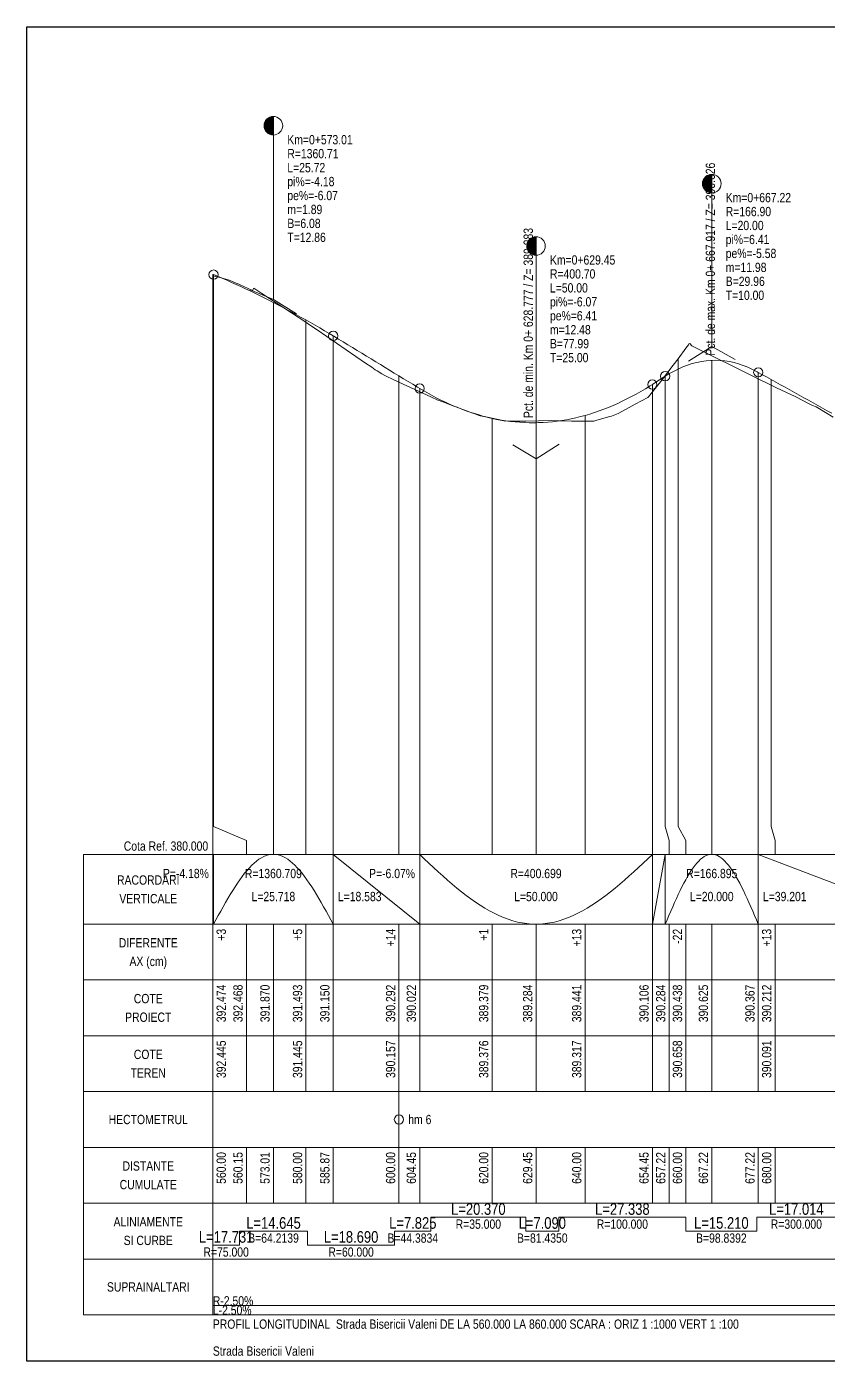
# Model space of a CAD drawing. Extents: x -600 to 1621, y -3670 to 287.
# Drawn here: x 850 to 1022.3, y -367 to -80 of the extents above; entities that cross this region are included whole.
import ezdxf
from ezdxf.enums import TextEntityAlignment as Align

# ---------------------------------------------------------------- set-up
doc = ezdxf.new("R2010")
doc.units = 0
doc.layers.add('ARD-No Plot', color=7, linetype='Continuous', lineweight=0, plot=False)
doc.layers.add('Cartus', color=8, linetype='Continuous')
for name, color, linetype, lineweight in [('L-C. Ref', 7, 'Continuous', 0), ('L-cote-ex', 7, 'Continuous', 0), ('L-Cote-Pr', 7, 'Continuous', 0), ('L-Curbe', 7, 'Continuous', 0), ('L-Cut-Fill', 7, 'Continuous', 0), ('L-Design', 7, 'Continuous', 0), ('L-Exist', 7, 'Continuous', 0), ('L-LINES', 7, 'Continuous', 0), ('L-Min-Max', 7, 'Continuous', 0), ('L-Pante-Tran', 7, 'Continuous', 0), ('L-rac-Vert', 7, 'Continuous', 0), ('L-TEXT', 7, 'Continuous', 0)]:
    doc.layers.add(name, color=color, linetype=linetype, lineweight=lineweight)
doc.styles.add('Arial', font='arial.ttf', dxfattribs={"width": 0.8})

# ---------------------------------------------------------------- blocks, each defined once
blk = doc.blocks.new('A3_TRANSV_ALIN_TIRENA')
at = {"layer": 'Cartus'}
blk.add_lwpolyline([(0, 0), (0, 287), (345, 287), (345, 0)], close=True, dxfattribs=at)

msp = doc.modelspace()

# ---------------------------------------------------------------- linework, layer by layer
at = {"layer": 'L-Curbe'}
for p, q in [((936.9, -339.01), (936.9, -336.01)), ((936.9, -336.01), (957.27, -336.01)), ((957.27, -336.01), (957.27, -339.01)), ((964.36, -339.01), (964.36, -336.01)), ((964.36, -336.01), (991.7, -336.01)), ((991.7, -336.01), (991.7, -339.01)), ((1006.91, -339.01), (1006.91, -336.01)), ((1006.91, -336.01), (1023.92, -336.01)), ((895.74, -342.01), (895.74, -339.01)), ((895.74, -339.01), (910.39, -339.01)), ((910.39, -339.01), (910.39, -342.01)), ((929.08, -342.01), (929.08, -339.01)), ((929.08, -339.01), (936.9, -339.01)), ((957.27, -339.01), (964.36, -339.01)), ((991.7, -339.01), (1006.91, -339.01)), ((890.02, -342.01), (895.74, -342.01)), ((910.39, -342.01), (929.08, -342.01))]:
    msp.add_line(p, q, dxfattribs=at)
at = {"layer": 'L-Design'}
msp.add_lwpolyline([(890.02, -133.27), (890.17, -133.33), (891.02, -133.69), (892.02, -134.11), (893.02, -134.55), (894.02, -134.99), (895.02, -135.44), (896.02, -135.9), (897.02, -136.36), (898.02, -136.84), (899.02, -137.32), (900.02, -137.8), (901.02, -138.3), (902.02, -138.8), (903.02, -139.31), (903.03, -139.31), (904.02, -139.82), (905.02, -140.35), (906.02, -140.88), (907.02, -141.42), (908.02, -141.96), (909.02, -142.51), (910.02, -143.07), (911.02, -143.64), (912.02, -144.22), (913.02, -144.8), (914.02, -145.39), (915.02, -145.99), (915.89, -146.51), (916.02, -146.59), (917.02, -147.2), (918.02, -147.8), (919.02, -148.41), (920.02, -149.02), (921.02, -149.63), (922.02, -150.23), (923.02, -150.84), (924.02, -151.45), (925.02, -152.05), (926.02, -152.66), (927.02, -153.27), (928.02, -153.88), (929.02, -154.48), (930.02, -155.09), (931.02, -155.7), (932.02, -156.3), (933.02, -156.91), (934.02, -157.52), (934.47, -157.79), (935.02, -158.12), (936.02, -158.7), (937.02, -159.26), (938.02, -159.79), (939.02, -160.29), (940.02, -160.78), (941.02, -161.23), (942.02, -161.66), (943.02, -162.07), (944.02, -162.45), (945.02, -162.81), (946.02, -163.14), (947.02, -163.44), (948.02, -163.73), (949.02, -163.98), (950.02, -164.21), (951.02, -164.42), (952.02, -164.6), (953.02, -164.76), (954.02, -164.89), (955.02, -165), (956.02, -165.08), (957.02, -165.14), (958.02, -165.17), (959.02, -165.17), (959.47, -165.17), (960.02, -165.16), (961.02, -165.11), (962.02, -165.05), (963.02, -164.95), (964.02, -164.83), (965.02, -164.69), (966.02, -164.52), (967.02, -164.33), (968.02, -164.11), (969.02, -163.87), (970.02, -163.6), (971.02, -163.31), (972.02, -162.99), (973.02, -162.65), (974.02, -162.28), (975.02, -161.89), (976.02, -161.47), (977.02, -161.03), (978.02, -160.56), (979.02, -160.07), (980.02, -159.55), (981.02, -159.01), (982.02, -158.45), (983.02, -157.85), (984.02, -157.24), (984.47, -156.95), (985.02, -156.6), (986.02, -155.96), (987.02, -155.32), (987.24, -155.17), (988.02, -154.69), (989.02, -154.13), (990.02, -153.63), (991.02, -153.18), (992.02, -152.8), (993.02, -152.47), (994.02, -152.21), (995.02, -152), (996.02, -151.86), (997.02, -151.77), (997.24, -151.76), (998.02, -151.75), (999.02, -151.78), (1000.02, -151.88), (1001.02, -152.03), (1002.02, -152.25), (1003.02, -152.52), (1004.02, -152.86), (1005.02, -153.25), (1006.02, -153.7), (1007.02, -154.22), (1007.24, -154.34), (1008.02, -154.77), (1009.02, -155.33), (1010.02, -155.89), (1011.02, -156.45), (1012.02, -157), (1013.02, -157.56), (1014.02, -158.12), (1015.02, -158.68), (1016.02, -159.24), (1017.02, -159.79), (1018.02, -160.35), (1019.02, -160.91), (1020.02, -161.47), (1021.02, -162.02), (1022.02, -162.58), (1023.02, -163.14)], dxfattribs=at)
at = {"layer": 'L-Exist'}
for p, q in [((890.02, -133.56), (891.31, -133.86)), ((891.31, -133.86), (893.52, -134.55)), ((893.52, -134.55), (895.74, -135.46)), ((895.74, -135.46), (898.55, -136.73)), ((898.55, -136.73), (898.82, -136.25)), ((898.82, -136.25), (899.71, -136.82)), ((899.71, -136.82), (900.58, -137.39)), ((900.58, -137.39), (910.02, -143.56)), ((910.02, -143.56), (910.21, -143.68)), ((910.21, -143.68), (910.39, -143.8)), ((910.39, -143.8), (912.46, -145.19)), ((912.46, -145.19), (912.47, -145.2)), ((912.47, -145.2), (914.54, -146.64)), ((914.54, -146.64), (916.62, -148.08)), ((916.62, -148.08), (918.69, -149.52)), ((990.02, -151.43), (991.7, -149.17)), ((991.7, -149.17), (992.26, -148.4)), ((992.26, -148.4), (992.29, -148.22)), ((992.29, -148.22), (992.54, -148.15)), ((992.54, -148.15), (992.97, -148.63)), ((992.97, -148.63), (1006.91, -155.56)), ((918.69, -149.52), (920.77, -150.94)), ((920.77, -150.94), (922.85, -152.36)), ((988.96, -152.83), (990.02, -151.43)), ((922.85, -152.36), (924.18, -153.26)), ((924.18, -153.26), (924.92, -153.77)), ((924.92, -153.77), (925.31, -154.04)), ((925.31, -154.04), (926.32, -154.66)), ((926.32, -154.66), (927, -154.99)), ((986.23, -156.39), (988.96, -152.83)), ((927, -154.99), (929.08, -155.99)), ((929.08, -155.99), (929.95, -156.41)), ((929.95, -156.41), (930.02, -156.44)), ((930.02, -156.44), (936.9, -159.61)), ((983.65, -159.64), (986.23, -156.39)), ((1006.91, -155.56), (1010.02, -157.1)), ((1010.02, -157.1), (1011.16, -157.65)), ((1011.16, -157.65), (1015.16, -159.56)), ((936.9, -159.61), (938.36, -160.29)), ((938.36, -160.29), (938.47, -160.33)), ((938.47, -160.33), (940.03, -160.92)), ((980.76, -161.18), (983.5, -159.72)), ((983.5, -159.72), (983.65, -159.64)), ((1015.16, -159.56), (1015.42, -159.69)), ((1015.42, -159.69), (1018.02, -161.02)), ((940.03, -160.92), (941.6, -161.52)), ((941.6, -161.52), (942.53, -161.86)), ((942.53, -161.86), (943.17, -162.11)), ((943.17, -162.11), (944.73, -162.69)), ((944.73, -162.69), (945.43, -162.94)), ((945.43, -162.94), (946.3, -163.26)), ((946.3, -163.26), (947.01, -163.52)), ((947.01, -163.52), (947.48, -163.7)), ((975.66, -163.74), (977.1, -163.16)), ((977.1, -163.16), (978.03, -162.66)), ((978.03, -162.66), (980.76, -161.18)), ((1018.02, -161.02), (1018.91, -161.44)), ((1018.91, -161.44), (1019.67, -161.79)), ((1019.67, -161.79), (1020.07, -161.98)), ((1020.07, -161.98), (1023.36, -163.99)), ((947.48, -163.7), (947.87, -163.78)), ((947.87, -163.78), (948.59, -163.92)), ((948.59, -163.92), (949.44, -164.12)), ((949.44, -164.12), (950.02, -164.25)), ((950.02, -164.25), (951, -164.46)), ((951, -164.46), (952.57, -164.78)), ((952.57, -164.78), (952.76, -164.81)), ((952.76, -164.81), (953, -164.76)), ((953, -164.76), (953.44, -164.87)), ((953.44, -164.87), (954.14, -164.87)), ((954.14, -164.87), (955.7, -164.87)), ((955.7, -164.87), (957.27, -164.84)), ((957.27, -164.84), (962.71, -164.73)), ((962.71, -164.73), (964.36, -164.77)), ((964.36, -164.77), (967.09, -164.83)), ((967.09, -164.83), (969.83, -164.84)), ((969.83, -164.84), (970.02, -164.84)), ((970.02, -164.84), (971.93, -164.82)), ((971.93, -164.82), (972.56, -164.63)), ((972.56, -164.63), (975.3, -163.84)), ((975.3, -163.84), (975.66, -163.74))]:
    msp.add_line(p, q, dxfattribs=at)
at = {"layer": 'L-LINES'}
for p, q in [((890.02, -258.01), (890.02, -133.27)), ((890.17, -252.01), (890.17, -133.33)), ((903.03, -258.01), (903.03, -139.31)), ((910.02, -258.01), (910.02, -143.07)), ((915.89, -258.01), (915.89, -146.51)), ((990.02, -252.01), (990.02, -151.43)), ((997.24, -258.01), (997.24, -151.76)), ((1007.24, -258.01), (1007.24, -154.34)), ((930.02, -258.01), (930.02, -155.09)), ((934.47, -258.01), (934.47, -157.79)), ((984.47, -258.01), (984.47, -156.95)), ((987.24, -252.01), (987.24, -155.17)), ((1010.02, -252.01), (1010.02, -155.89)), ((950.02, -258.01), (950.02, -164.21)), ((959.47, -258.01), (959.47, -165.17)), ((970.02, -258.01), (970.02, -163.6)), ((897.22, -255.01), (890.17, -252.01)), ((988.07, -255.01), (987.24, -252.01)), ((991.67, -255.01), (990.02, -252.01)), ((1010.84, -255.01), (1010.02, -252.01)), ((897.22, -258.01), (897.22, -255.01)), ((988.07, -258.01), (988.07, -255.01)), ((991.67, -258.01), (991.67, -255.01)), ((1010.84, -258.01), (1010.84, -255.01)), ((862.26, -273.01), (862.26, -258.01)), ((862.26, -258.01), (890.02, -258.01)), ((890.02, -258.01), (1190.02, -258.01)), ((890.02, -273.01), (890.02, -258.01)), ((862.26, -285.01), (862.26, -273.01)), ((862.26, -273.01), (890.02, -273.01)), ((890.02, -273.01), (862.26, -273.01)), ((890.02, -273.01), (1190.02, -273.01)), ((890.02, -285.01), (890.02, -273.01)), ((890.02, -273.01), (1190.02, -273.01)), ((890.02, -285.01), (890.02, -273.01)), ((897.22, -285.01), (897.22, -273.01)), ((903.03, -285.01), (903.03, -273.01)), ((910.02, -285.01), (910.02, -273.01)), ((915.89, -285.01), (915.89, -273.01)), ((930.02, -285.01), (930.02, -273.01)), ((934.47, -285.01), (934.47, -273.01)), ((950.02, -285.01), (950.02, -273.01)), ((959.47, -285.01), (959.47, -273.01)), ((970.02, -285.01), (970.02, -273.01)), ((984.47, -285.01), (984.47, -273.01)), ((988.07, -285.01), (988.07, -273.01)), ((991.67, -285.01), (991.67, -273.01)), ((997.24, -285.01), (997.24, -273.01)), ((1007.24, -285.01), (1007.24, -273.01)), ((1010.84, -285.01), (1010.84, -273.01)), ((862.26, -297.01), (862.26, -285.01)), ((862.26, -285.01), (890.02, -285.01)), ((890.02, -285.01), (862.26, -285.01)), ((890.02, -285.01), (1190.02, -285.01)), ((890.02, -285.01), (1190.02, -285.01)), ((890.02, -297.01), (890.02, -285.01)), ((897.22, -297.01), (897.22, -285.01)), ((903.03, -297.01), (903.03, -285.01)), ((910.02, -297.01), (910.02, -285.01)), ((915.89, -297.01), (915.89, -285.01)), ((930.02, -297.01), (930.02, -285.01)), ((934.47, -297.01), (934.47, -285.01)), ((950.02, -297.01), (950.02, -285.01)), ((959.47, -297.01), (959.47, -285.01)), ((970.02, -297.01), (970.02, -285.01)), ((984.47, -297.01), (984.47, -285.01)), ((988.07, -297.01), (988.07, -285.01)), ((991.67, -297.01), (991.67, -285.01)), ((997.24, -297.01), (997.24, -285.01)), ((1007.24, -297.01), (1007.24, -285.01)), ((1010.84, -297.01), (1010.84, -285.01)), ((862.26, -309.01), (862.26, -297.01)), ((862.26, -297.01), (890.02, -297.01)), ((890.02, -297.01), (862.26, -297.01)), ((890.02, -297.01), (1190.02, -297.01)), ((890.02, -297.01), (1190.02, -297.01)), ((890.02, -309.01), (890.02, -297.01)), ((897.22, -309.01), (897.22, -297.01)), ((903.03, -309.01), (903.03, -297.01)), ((910.02, -309.01), (910.02, -297.01)), ((915.89, -309.01), (915.89, -297.01)), ((930.02, -309.01), (930.02, -297.01)), ((934.47, -309.01), (934.47, -297.01)), ((950.02, -309.01), (950.02, -297.01)), ((959.47, -309.01), (959.47, -297.01)), ((970.02, -309.01), (970.02, -297.01)), ((984.47, -309.01), (984.47, -297.01)), ((988.07, -309.01), (988.07, -297.01)), ((991.67, -309.01), (991.67, -297.01)), ((997.24, -309.01), (997.24, -297.01)), ((1007.24, -309.01), (1007.24, -297.01)), ((1010.84, -309.01), (1010.84, -297.01)), ((862.26, -321.01), (862.26, -309.01)), ((862.26, -309.01), (890.02, -309.01)), ((890.02, -309.01), (862.26, -309.01)), ((890.02, -309.01), (1190.02, -309.01)), ((890.02, -321.01), (890.02, -309.01)), ((890.02, -309.01), (1190.02, -309.01)), ((930.02, -321.01), (930.02, -309.01)), ((862.26, -333.01), (862.26, -321.01)), ((862.26, -321.01), (890.02, -321.01)), ((890.02, -321.01), (862.26, -321.01)), ((890.02, -321.01), (1190.02, -321.01)), ((890.02, -321.01), (1190.02, -321.01)), ((890.02, -333.01), (890.02, -321.01)), ((897.22, -333.01), (897.22, -321.01)), ((903.03, -333.01), (903.03, -321.01)), ((910.02, -333.01), (910.02, -321.01)), ((915.89, -333.01), (915.89, -321.01)), ((930.02, -333.01), (930.02, -321.01)), ((934.47, -333.01), (934.47, -321.01)), ((950.02, -333.01), (950.02, -321.01)), ((959.47, -333.01), (959.47, -321.01)), ((970.02, -333.01), (970.02, -321.01)), ((984.47, -333.01), (984.47, -321.01)), ((988.07, -333.01), (988.07, -321.01)), ((991.67, -333.01), (991.67, -321.01)), ((997.24, -333.01), (997.24, -321.01)), ((1007.24, -333.01), (1007.24, -321.01)), ((1010.84, -333.01), (1010.84, -321.01)), ((862.26, -345.01), (862.26, -333.01)), ((862.26, -333.01), (890.02, -333.01)), ((890.02, -333.01), (862.26, -333.01)), ((890.02, -333.01), (1190.02, -333.01)), ((890.02, -345.01), (890.02, -333.01)), ((890.02, -333.01), (1190.02, -333.01)), ((862.26, -357.01), (862.26, -345.01)), ((862.26, -345.01), (890.02, -345.01)), ((890.02, -345.01), (862.26, -345.01)), ((890.02, -345.01), (1190.02, -345.01)), ((890.02, -357.01), (890.02, -345.01)), ((890.02, -345.01), (1190.02, -345.01)), ((890.02, -357.01), (862.26, -357.01)), ((890.02, -357.01), (1190.02, -357.01))]:
    msp.add_line(p, q, dxfattribs=at)
msp.add_circle((930.02, -315.01), 1, dxfattribs=at)
at = {"layer": 'L-Pante-Tran'}
for p, q in [((890.02, -355.01), (910.02, -355.01)), ((890.02, -355.01), (910.02, -355.01)), ((910.02, -355.01), (930.02, -355.01)), ((910.02, -355.01), (930.02, -355.01)), ((930.02, -355.01), (950.02, -355.01)), ((930.02, -355.01), (950.02, -355.01)), ((950.02, -355.01), (970.02, -355.01)), ((950.02, -355.01), (970.02, -355.01)), ((970.02, -355.01), (990.02, -355.01)), ((970.02, -355.01), (990.02, -355.01)), ((990.02, -355.01), (1010.02, -355.01)), ((990.02, -355.01), (1010.02, -355.01)), ((1010.02, -355.01), (1030.02, -355.01)), ((1010.02, -355.01), (1030.02, -355.01))]:
    msp.add_line(p, q, dxfattribs=at)
at = {"layer": 'L-rac-Vert'}
for p, q in [((901.25, -100.4), (901.25, -102.22)), ((901.29, -100.33), (901.29, -102.29)), ((901.33, -100.27), (901.33, -102.36)), ((901.37, -100.2), (901.37, -102.42)), ((901.41, -100.14), (901.41, -102.49)), ((901.46, -100.07), (901.46, -102.55)), ((901.51, -100.01), (901.51, -102.61)), ((901.56, -99.95), (901.56, -102.67)), ((901.62, -99.9), (901.62, -102.73)), ((901.67, -99.84), (901.67, -102.78)), ((901.73, -99.79), (901.73, -102.83)), ((901.79, -99.74), (901.79, -102.88)), ((901.86, -99.69), (901.86, -102.93)), ((901.92, -99.65), (901.92, -102.98)), ((901.99, -99.61), (901.99, -103.02)), ((902.05, -99.57), (902.05, -103.06)), ((902.12, -99.53), (902.12, -103.09)), ((902.19, -99.5), (902.19, -103.13)), ((902.27, -99.46), (902.27, -103.16)), ((902.34, -99.44), (902.34, -103.19)), ((902.41, -99.41), (902.41, -103.21)), ((902.49, -99.39), (902.49, -103.24)), ((902.56, -99.37), (902.56, -103.26)), ((902.64, -99.35), (902.64, -103.27)), ((902.72, -99.34), (902.72, -103.29)), ((902.8, -99.33), (902.8, -103.3)), ((902.87, -99.32), (902.87, -103.31)), ((902.95, -99.31), (902.95, -103.31)), ((903.03, -138.7), (903.03, -99.31)), ((901.03, -101.23), (901.03, -101.39)), ((901.04, -101.08), (901.04, -101.55)), ((901.04, -101.16), (901.04, -101.47)), ((901.06, -101), (901.06, -101.63)), ((901.07, -100.92), (901.07, -101.7)), ((901.09, -100.85), (901.09, -101.78)), ((901.11, -100.77), (901.11, -101.86)), ((901.13, -100.69), (901.13, -101.93)), ((901.15, -100.62), (901.15, -102)), ((901.18, -100.55), (901.18, -102.08)), ((901.21, -100.47), (901.21, -102.15)), ((996.48, -111.91), (996.48, -115.61)), ((996.55, -111.89), (996.55, -115.64)), ((996.63, -111.86), (996.63, -115.66)), ((996.7, -111.84), (996.7, -115.69)), ((996.78, -111.82), (996.78, -115.71)), ((996.85, -111.8), (996.85, -115.72)), ((996.93, -111.79), (996.93, -115.74)), ((997.01, -111.78), (997.01, -115.75)), ((997.09, -111.77), (997.09, -115.76)), ((997.17, -111.76), (997.17, -115.76)), ((997.24, -148.77), (997.24, -111.76)), ((995.25, -113.6), (995.25, -113.92)), ((995.25, -113.68), (995.25, -113.84)), ((995.26, -113.53), (995.26, -114)), ((995.27, -113.45), (995.27, -114.07)), ((995.28, -113.37), (995.28, -114.15)), ((995.3, -113.29), (995.3, -114.23)), ((995.32, -113.22), (995.32, -114.3)), ((995.34, -113.14), (995.34, -114.38)), ((995.37, -113.07), (995.37, -114.45)), ((995.4, -113), (995.4, -114.53)), ((995.43, -112.92), (995.43, -114.6)), ((995.46, -112.85), (995.46, -114.67)), ((995.5, -112.78), (995.5, -114.74)), ((995.54, -112.72), (995.54, -114.81)), ((995.58, -112.65), (995.58, -114.87)), ((995.63, -112.59), (995.63, -114.94)), ((995.67, -112.52), (995.67, -115)), ((995.72, -112.46), (995.72, -115.06)), ((995.78, -112.4), (995.78, -115.12)), ((995.83, -112.35), (995.83, -115.18)), ((995.89, -112.29), (995.89, -115.23)), ((995.95, -112.24), (995.95, -115.28)), ((996.01, -112.19), (996.01, -115.33)), ((996.07, -112.14), (996.07, -115.38)), ((996.13, -112.1), (996.13, -115.42)), ((996.2, -112.06), (996.2, -115.47)), ((996.27, -112.02), (996.27, -115.51)), ((996.34, -111.98), (996.34, -115.54)), ((996.41, -111.95), (996.41, -115.58)), ((957.69, -126.26), (957.69, -128.08)), ((957.73, -126.19), (957.73, -128.15)), ((957.77, -126.12), (957.77, -128.21)), ((957.81, -126.06), (957.81, -128.28)), ((957.86, -125.99), (957.86, -128.34)), ((957.9, -125.93), (957.9, -128.41)), ((957.95, -125.87), (957.95, -128.47)), ((958, -125.81), (958, -128.53)), ((958.06, -125.76), (958.06, -128.58)), ((958.12, -125.7), (958.12, -128.64)), ((958.17, -125.65), (958.17, -128.69)), ((958.23, -125.6), (958.23, -128.74)), ((958.3, -125.55), (958.3, -128.79)), ((958.36, -125.51), (958.36, -128.83)), ((958.43, -125.46), (958.43, -128.87)), ((958.5, -125.42), (958.5, -128.91)), ((958.57, -125.39), (958.57, -128.95)), ((958.64, -125.35), (958.64, -128.99)), ((958.71, -125.32), (958.71, -129.02)), ((958.78, -125.29), (958.78, -129.05)), ((958.86, -125.27), (958.86, -129.07)), ((958.93, -125.24), (958.93, -129.09)), ((959.01, -125.22), (959.01, -129.11)), ((959.08, -125.21), (959.08, -129.13)), ((959.16, -125.19), (959.16, -129.14)), ((959.24, -125.18), (959.24, -129.16)), ((959.32, -125.18), (959.32, -129.16)), ((959.39, -125.17), (959.39, -129.17)), ((959.47, -172.97), (959.47, -125.17)), ((957.47, -127.09), (957.47, -127.25)), ((957.48, -127.01), (957.48, -127.33)), ((957.49, -126.93), (957.49, -127.4)), ((957.5, -126.86), (957.5, -127.48)), ((957.51, -126.78), (957.51, -127.56)), ((957.53, -126.7), (957.53, -127.64)), ((957.55, -126.63), (957.55, -127.71)), ((957.57, -126.55), (957.57, -127.79)), ((957.6, -126.48), (957.6, -127.86)), ((957.63, -126.4), (957.63, -127.93)), ((957.66, -126.33), (957.66, -128.01)), ((898.03, -136.61), (903.03, -138.7)), ((903.03, -138.7), (908.03, -141.74)), ((992.24, -151.97), (997.24, -148.77)), ((997.24, -148.77), (1002.24, -151.55)), ((954.47, -169.93), (959.47, -172.97)), ((959.47, -172.97), (964.47, -169.76)), ((890.17, -273.01), (890.17, -258.01)), ((901.49, -258.27), (900.97, -258.48)), ((902, -258.13), (901.49, -258.27)), ((902.52, -258.04), (902, -258.13)), ((903.03, -258.01), (902.52, -258.04)), ((903.55, -258.04), (903.03, -258.01)), ((904.06, -258.13), (903.55, -258.04)), ((904.57, -258.27), (904.06, -258.13)), ((905.09, -258.48), (904.57, -258.27)), ((915.89, -273.01), (915.89, -258.01)), ((915.89, -258.01), (934.47, -273.01)), ((934.47, -273.01), (934.47, -258.01)), ((935.47, -258.95), (934.47, -258.01)), ((984.47, -258.01), (983.47, -258.95)), ((984.47, -273.01), (984.47, -258.01)), ((984.47, -273.01), (987.24, -258.01)), ((987.24, -273.01), (987.24, -258.01)), ((996.04, -258.27), (995.64, -258.48)), ((996.44, -258.13), (996.04, -258.27)), ((996.84, -258.04), (996.44, -258.13)), ((997.24, -258.01), (996.84, -258.04)), ((997.64, -258.04), (997.24, -258.01)), ((998.04, -258.13), (997.64, -258.04)), ((998.44, -258.27), (998.04, -258.13)), ((998.84, -258.48), (998.44, -258.27)), ((1007.24, -273.01), (1007.24, -258.01)), ((1007.24, -258.01), (1046.45, -273.01)), ((897.89, -260.87), (897.37, -261.45)), ((898.4, -260.34), (897.89, -260.87)), ((898.92, -259.86), (898.4, -260.34)), ((899.43, -259.44), (898.92, -259.86)), ((899.94, -259.06), (899.43, -259.44)), ((900.46, -258.74), (899.94, -259.06)), ((900.97, -258.48), (900.46, -258.74)), ((905.6, -258.74), (905.09, -258.48)), ((906.12, -259.06), (905.6, -258.74)), ((906.63, -259.44), (906.12, -259.06)), ((907.15, -259.86), (906.63, -259.44)), ((907.66, -260.34), (907.15, -259.86)), ((908.17, -260.87), (907.66, -260.34)), ((908.69, -261.45), (908.17, -260.87)), ((936.47, -259.89), (935.47, -258.95)), ((937.47, -260.82), (936.47, -259.89)), ((938.47, -261.74), (937.47, -260.82)), ((981.47, -260.82), (980.47, -261.74)), ((982.47, -259.89), (981.47, -260.82)), ((983.47, -258.95), (982.47, -259.89)), ((993.24, -260.87), (992.84, -261.45)), ((993.64, -260.34), (993.24, -260.87)), ((994.04, -259.86), (993.64, -260.34)), ((994.44, -259.44), (994.04, -259.86)), ((994.84, -259.06), (994.44, -259.44)), ((995.24, -258.74), (994.84, -259.06)), ((995.64, -258.48), (995.24, -258.74)), ((999.24, -258.74), (998.84, -258.48)), ((999.64, -259.06), (999.24, -258.74)), ((1000.04, -259.44), (999.64, -259.06)), ((1000.44, -259.86), (1000.04, -259.44)), ((1000.84, -260.34), (1000.44, -259.86)), ((1001.24, -260.87), (1000.84, -260.34)), ((1001.64, -261.45), (1001.24, -260.87)), ((895.83, -263.45), (895.32, -264.19)), ((896.34, -262.74), (895.83, -263.45)), ((896.86, -262.07), (896.34, -262.74)), ((897.37, -261.45), (896.86, -262.07)), ((909.2, -262.07), (908.69, -261.45)), ((909.72, -262.74), (909.2, -262.07)), ((910.23, -263.45), (909.72, -262.74)), ((910.75, -264.19), (910.23, -263.45)), ((939.47, -262.64), (938.47, -261.74)), ((940.47, -263.53), (939.47, -262.64)), ((941.47, -264.4), (940.47, -263.53)), ((978.47, -263.53), (977.47, -264.4)), ((979.47, -262.64), (978.47, -263.53)), ((980.47, -261.74), (979.47, -262.64)), ((991.64, -263.45), (991.24, -264.19)), ((992.04, -262.74), (991.64, -263.45)), ((992.44, -262.07), (992.04, -262.74)), ((992.84, -261.45), (992.44, -262.07)), ((1002.04, -262.07), (1001.64, -261.45)), ((1002.44, -262.74), (1002.04, -262.07)), ((1002.84, -263.45), (1002.44, -262.74)), ((1003.24, -264.19), (1002.84, -263.45)), ((893.77, -266.62), (893.26, -267.49)), ((894.29, -265.78), (893.77, -266.62)), ((894.8, -264.97), (894.29, -265.78)), ((895.32, -264.19), (894.8, -264.97)), ((911.26, -264.97), (910.75, -264.19)), ((911.77, -265.78), (911.26, -264.97)), ((912.29, -266.62), (911.77, -265.78)), ((912.8, -267.49), (912.29, -266.62)), ((942.47, -265.24), (941.47, -264.4)), ((943.47, -266.05), (942.47, -265.24)), ((944.47, -266.83), (943.47, -266.05)), ((945.47, -267.57), (944.47, -266.83)), ((974.47, -266.83), (973.47, -267.57)), ((975.47, -266.05), (974.47, -266.83)), ((976.47, -265.24), (975.47, -266.05)), ((977.47, -264.4), (976.47, -265.24)), ((990.04, -266.62), (989.64, -267.49)), ((990.44, -265.78), (990.04, -266.62)), ((990.84, -264.97), (990.44, -265.78)), ((991.24, -264.19), (990.84, -264.97)), ((1003.64, -264.97), (1003.24, -264.19)), ((1004.04, -265.78), (1003.64, -264.97)), ((1004.44, -266.62), (1004.04, -265.78)), ((1004.84, -267.49), (1004.44, -266.62)), ((892.23, -269.28), (891.71, -270.2)), ((892.74, -268.37), (892.23, -269.28)), ((893.26, -267.49), (892.74, -268.37)), ((913.32, -268.37), (912.8, -267.49)), ((913.83, -269.28), (913.32, -268.37)), ((914.35, -270.2), (913.83, -269.28)), ((946.47, -268.28), (945.47, -267.57)), ((947.47, -268.94), (946.47, -268.28)), ((948.47, -269.57), (947.47, -268.94)), ((949.47, -270.14), (948.47, -269.57)), ((970.47, -269.57), (969.47, -270.14)), ((971.47, -268.94), (970.47, -269.57)), ((972.47, -268.28), (971.47, -268.94)), ((973.47, -267.57), (972.47, -268.28)), ((988.84, -269.28), (988.44, -270.2)), ((989.24, -268.37), (988.84, -269.28)), ((989.64, -267.49), (989.24, -268.37)), ((1005.24, -268.37), (1004.84, -267.49)), ((1005.64, -269.28), (1005.24, -268.37)), ((1006.04, -270.2), (1005.64, -269.28)), ((890.69, -272.07), (890.17, -273.01)), ((891.2, -271.13), (890.69, -272.07)), ((891.71, -270.2), (891.2, -271.13)), ((914.86, -271.13), (914.35, -270.2)), ((915.38, -272.07), (914.86, -271.13)), ((915.89, -273.01), (915.38, -272.07)), ((950.47, -270.67), (949.47, -270.14)), ((951.47, -271.15), (950.47, -270.67)), ((952.47, -271.58), (951.47, -271.15)), ((953.47, -271.96), (952.47, -271.58)), ((954.47, -272.27), (953.47, -271.96)), ((955.47, -272.54), (954.47, -272.27)), ((956.47, -272.74), (955.47, -272.54)), ((963.47, -272.54), (962.47, -272.74)), ((964.47, -272.27), (963.47, -272.54)), ((965.47, -271.96), (964.47, -272.27)), ((966.47, -271.58), (965.47, -271.96)), ((967.47, -271.15), (966.47, -271.58)), ((968.47, -270.67), (967.47, -271.15)), ((969.47, -270.14), (968.47, -270.67)), ((987.64, -272.07), (987.24, -273.01)), ((988.04, -271.13), (987.64, -272.07)), ((988.44, -270.2), (988.04, -271.13)), ((1006.44, -271.13), (1006.04, -270.2)), ((1006.84, -272.07), (1006.44, -271.13)), ((1007.24, -273.01), (1006.84, -272.07)), ((890.02, -272.94), (890.17, -273.01)), ((957.47, -272.89), (956.47, -272.74)), ((958.47, -272.98), (957.47, -272.89)), ((959.47, -273.01), (958.47, -272.98)), ((960.47, -272.98), (959.47, -273.01)), ((961.47, -272.89), (960.47, -272.98)), ((962.47, -272.74), (961.47, -272.89))]:
    msp.add_line(p, q, dxfattribs=at)
for centre, radius in [((903.03, -101.31), 2), ((997.24, -113.76), 2), ((959.47, -127.17), 2), ((890.17, -133.33), 1), ((915.89, -146.51), 1), ((987.24, -155.17), 1), ((1007.24, -154.34), 1), ((934.47, -157.79), 1), ((984.47, -156.95), 1)]:
    msp.add_circle(centre, radius, dxfattribs=at)

# ---------------------------------------------------------------- block references
at = {"layer": 'L-LINES'}
msp.add_blockref('A3_TRANSV_ALIN_TIRENA', (850.02, -367.01), dxfattribs=at)

# ---------------------------------------------------------------- texts
at = {"layer": 'ARD-No Plot', "style": 'Arial', "width": 0.8}
msp.add_text('Strada Bisericii Valeni', height=2, dxfattribs=at).set_placement((890.02, -365.81))
at = {"layer": 'L-C. Ref', "style": 'Arial', "width": 0.8}
msp.add_text('Cota Ref. 380.000', height=2, dxfattribs=at).set_placement((889.02, -257.21), align=Align.RIGHT)
at = {"layer": 'L-cote-ex', "style": 'Arial', "width": 0.8}
for s, p in [('392.445', (892.82, -298.01)), ('391.445', (909.22, -298.01)), ('390.157', (929.22, -298.01)), ('389.376', (949.22, -298.01)), ('389.317', (969.22, -298.01)), ('390.658', (990.87, -298.01)), ('390.091', (1010.04, -298.01))]:
    msp.add_text(s, height=2, rotation=90, dxfattribs=at).set_placement(p, align=Align.RIGHT)
at = {"layer": 'L-Cote-Pr', "style": 'Arial', "width": 0.8}
for s, p in [('392.474', (892.82, -286.01)), ('392.468', (896.42, -286.01)), ('391.870', (902.23, -286.01)), ('391.493', (909.22, -286.01)), ('391.150', (915.09, -286.01)), ('390.292', (929.22, -286.01)), ('390.022', (933.67, -286.01)), ('389.379', (949.22, -286.01)), ('389.284', (958.67, -286.01)), ('389.441', (969.22, -286.01)), ('390.106', (983.67, -286.01)), ('390.284', (987.27, -286.01)), ('390.438', (990.87, -286.01)), ('390.625', (996.44, -286.01)), ('390.367', (1006.44, -286.01)), ('390.212', (1010.04, -286.01))]:
    msp.add_text(s, height=2, rotation=90, dxfattribs=at).set_placement(p, align=Align.RIGHT)
for s, p in [('COTE', (876.14, -290.01)), ('PROIECT', (876.14, -294.01))]:
    msp.add_text(s, height=2, dxfattribs=at).set_placement(p, align=Align.CENTER)
at = {"layer": 'L-Cut-Fill', "style": 'Arial', "width": 0.8}
for s, p in [('+3', (892.82, -274.01)), ('+5', (909.22, -274.01)), ('+14', (929.22, -274.01)), ('+1', (949.22, -274.01)), ('+13', (969.22, -274.01)), ('-22', (990.87, -274.01)), ('+13', (1010.04, -274.01))]:
    msp.add_text(s, height=2, rotation=90, dxfattribs=at).set_placement(p, align=Align.RIGHT)
for s, p in [('DIFERENTE', (876.14, -278.01)), ('AX (cm)', (876.14, -282.01))]:
    msp.add_text(s, height=2, dxfattribs=at).set_placement(p, align=Align.CENTER)
at = {"layer": 'L-Min-Max', "style": 'Arial', "width": 0.8}
for s, p in [('Pct. de max. Km 0+ 667.917 / Z= 390.626', (997.94, -150.75)), ('Pct. de min. Km 0+ 628.777 / Z= 389.283', (958.8, -164.17))]:
    msp.add_text(s, height=2, rotation=90, dxfattribs=at).set_placement(p)
at = {"layer": 'L-rac-Vert', "style": 'Arial', "width": 0.8}
for s, p in [('Km=0+573.01', (906.03, -105.31)), ('R=1360.71', (906.03, -108.31)), ('L=25.72', (906.03, -111.31)), ('pi%=-4.18', (906.03, -114.31)), ('pe%=-6.07', (906.03, -117.31)), ('Km=0+667.22', (1000.24, -117.76)), ('m=1.89', (906.03, -120.31)), ('R=166.90', (1000.24, -120.76)), ('B=6.08', (906.03, -123.31)), ('L=20.00', (1000.24, -123.76)), ('T=12.86', (906.03, -126.31)), ('pi%=6.41', (1000.24, -126.76)), ('Km=0+629.45', (962.47, -131.17)), ('pe%=-5.58', (1000.24, -129.76)), ('m=11.98', (1000.24, -132.76)), ('R=400.70', (962.47, -134.17)), ('B=29.96', (1000.24, -135.76)), ('L=50.00', (962.47, -137.17)), ('T=10.00', (1000.24, -138.76)), ('pi%=-6.07', (962.47, -140.17)), ('pe%=6.41', (962.47, -143.17)), ('m=12.48', (962.47, -146.17)), ('B=77.99', (962.47, -149.17)), ('T=25.00', (962.47, -152.17)), ('L=18.583', (916.89, -268.06)), ('L=39.201', (1008.24, -268.06))]:
    msp.add_text(s, height=2, dxfattribs=at).set_placement(p)
for s, p in [('P=-4.18%', (889.17, -263.11)), ('P=-6.07%', (933.47, -263.11))]:
    msp.add_text(s, height=2, dxfattribs=at).set_placement(p, align=Align.RIGHT)
for s, p in [('R=1360.709', (903.03, -263.11)), ('R=400.699', (959.47, -263.11)), ('R=166.895', (997.24, -263.11)), ('RACORDARI', (876.14, -264.51)), ('VERTICALE', (876.14, -268.51)), ('L=25.718', (903.03, -268.06)), ('L=50.000', (959.47, -268.06)), ('L=20.000', (997.24, -268.06))]:
    msp.add_text(s, height=2, dxfattribs=at).set_placement(p, align=Align.CENTER)
at = {"layer": 'L-TEXT', "style": 'Arial', "width": 0.8}
for s, p in [('COTE', (876.14, -302.01)), ('TEREN', (876.14, -306.01)), ('HECTOMETRUL', (876.14, -316.01)), ('DISTANTE', (876.14, -326.01)), ('CUMULATE', (876.14, -330.01)), ('ALINIAMENTE', (876.14, -338.01)), ('SI CURBE', (876.14, -342.01)), ('SUPRAINALTARI', (876.14, -352.01))]:
    msp.add_text(s, height=2, dxfattribs=at).set_placement(p, align=Align.CENTER)
for s, p in [('hm 6', (932.02, -316.01)), ('R-2.50%', (890.02, -355.01)), ('L-2.50%', (890.02, -357.01)), ('PROFIL LONGITUDINAL  Strada Bisericii Valeni DE LA 560.000 LA 860.000 SCARA : ORIZ 1 :1000 VERT 1 :100', (890.02, -360.01))]:
    msp.add_text(s, height=2, dxfattribs=at).set_placement(p)
for s, p in [('560.00', (892.82, -322.01)), ('560.15', (896.42, -322.01)), ('573.01', (902.23, -322.01)), ('580.00', (909.22, -322.01)), ('585.87', (915.09, -322.01)), ('600.00', (929.22, -322.01)), ('604.45', (933.67, -322.01)), ('620.00', (949.22, -322.01)), ('629.45', (958.67, -322.01)), ('640.00', (969.22, -322.01)), ('654.45', (983.67, -322.01)), ('657.22', (987.27, -322.01)), ('660.00', (990.87, -322.01)), ('667.22', (996.44, -322.01)), ('677.22', (1006.44, -322.01)), ('680.00', (1010.04, -322.01))]:
    msp.add_text(s, height=2, rotation=90, dxfattribs=at).set_placement(p, align=Align.RIGHT)
for s, height, p in [('L=20.370', 2.5, (947.08, -335.51)), ('L=27.338', 2.5, (978.03, -335.51)), ('L=17.014', 2.5, (1015.42, -335.51)), ('L=14.645', 2.5, (903.06, -338.51)), ('L=7.825', 2.5, (932.99, -338.51)), ('R=35.000', 2, (947.08, -338.51)), ('L=7.090', 2.5, (960.82, -338.51)), ('R=100.000', 2, (978.03, -338.51)), ('L=15.210', 2.5, (999.3, -338.51)), ('R=300.000', 2, (1015.42, -338.51)), ('L=17.731', 2.5, (892.88, -341.51)), ('B=64.2139', 2, (903.06, -341.51)), ('L=18.690', 2.5, (919.73, -341.51)), ('B=44.3834', 2, (932.99, -341.51)), ('B=81.4350', 2, (960.82, -341.51)), ('B=98.8392', 2, (999.3, -341.51)), ('R=75.000', 2, (892.88, -344.51)), ('R=60.000', 2, (919.73, -344.51))]:
    msp.add_text(s, height=height, rotation=0, dxfattribs=at).set_placement(p, align=Align.CENTER)

doc.saveas('drawing.dxf')
